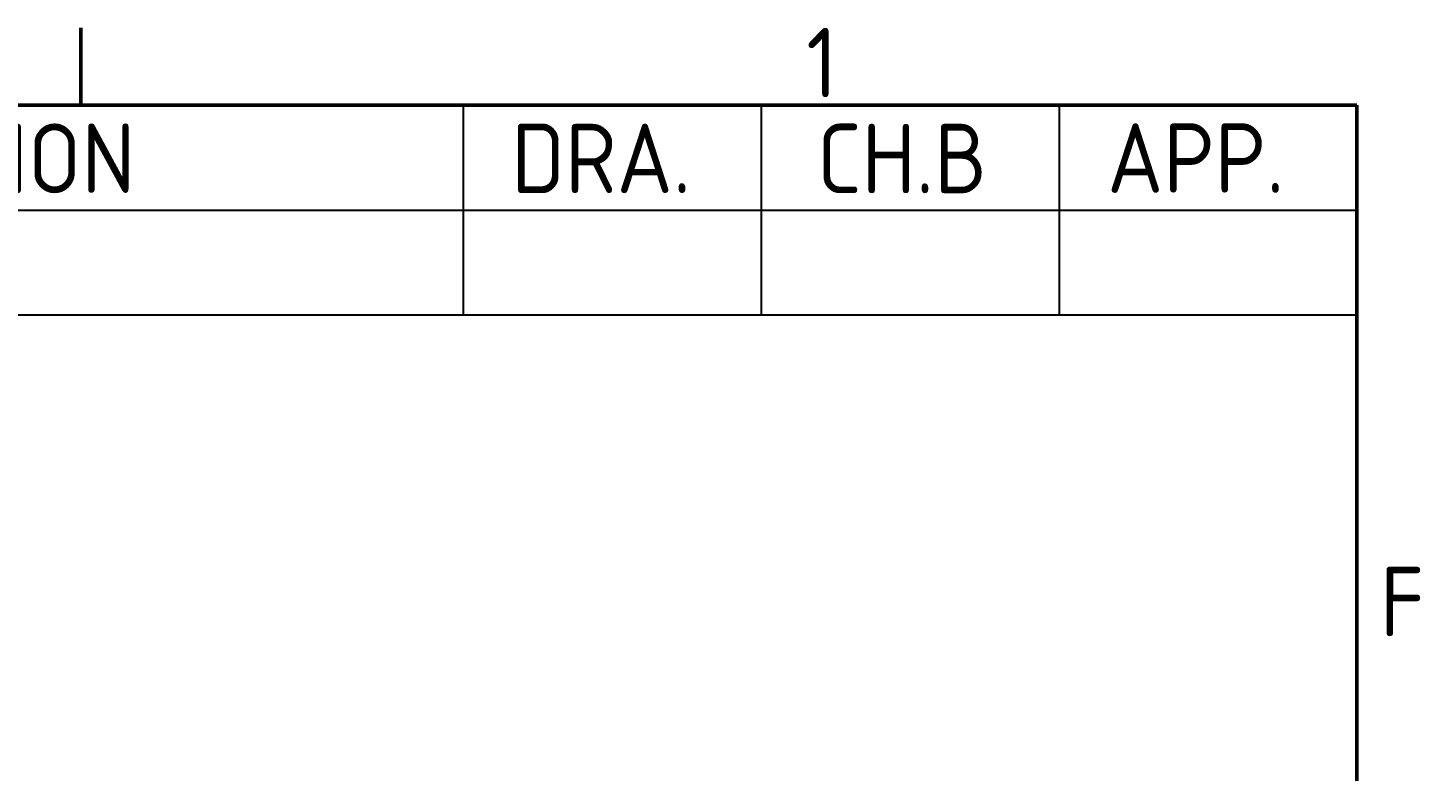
# Model space of a CAD drawing. Header units: millimetres. Extents: x 0 to 1188, y 0 to 840.
# Drawn here: x 1034.2 to 1174.4, y 752.9 to 827.8 of the extents above; entities that cross this region are included whole.
import ezdxf

# ---------------------------------------------------------------- set-up
doc = ezdxf.new("R2010")
doc.units = ezdxf.units.MM
doc.header["$LTSCALE"] = 2
doc.layers.get('0').update_dxf_attribs({"color": 3, "lineweight": 25})
doc.layers.add('경계(ISO)', color=7, linetype='Continuous', lineweight=50)
doc.layers.add('기호(ISO)', color=5, linetype='Continuous', lineweight=25)
doc.styles.add('문자 텍스트_PSTEK_POSCO', font='isocp.shx')

# ---------------------------------------------------------------- blocks, each defined once
blk = doc.blocks.new('경계 Default Border')
at = {"layer": '경계(ISO)'}
blk.add_line((519.75, 410), (519.75, 413.9), dxfattribs=at)
at = {"layer": '경계(ISO)', "flags": 128}
blk.add_lwpolyline([(10, 10), (10, 410), (584, 410), (584, 10), (10, 10)], dxfattribs=at)
at = {"layer": '경계(ISO)', "color": 2, "char_height": 3.5, "attachment_point": 7, "style": '문자 텍스트_PSTEK_POSCO'}
for s, insert in [('1', (556.275, 410.4)), ('F', (585.152, 383.25))]:
    blk.add_mtext(s, dxfattribs=dict(at, insert=insert))

msp = doc.modelspace()

# ---------------------------------------------------------------- linework, layer by layer
at = {"layer": '기호(ISO)'}
for p, q in [((864, 820), (1168, 820)), ((1078, 820), (1078, 809.44)), ((1108, 820), (1108, 809.44)), ((1138, 820), (1138, 809.44)), ((1168, 820), (1168, 809.44)), ((864, 809.44), (1168, 809.44)), ((1078, 809.44), (1078, 798.88)), ((1108, 809.44), (1108, 798.88)), ((1138, 809.44), (1138, 798.88)), ((1168, 809.44), (1168, 798.88)), ((864, 798.88), (1168, 798.88))]:
    msp.add_line(p, q, dxfattribs=at)

# ---------------------------------------------------------------- block references
at = {"xscale": 2, "yscale": 2, "zscale": 2}
msp.add_blockref('경계 Default Border', (0, 0), dxfattribs=at)

# ---------------------------------------------------------------- texts
at = {"layer": '기호(ISO)', "color": 2, "char_height": 7, "attachment_point": 7, "style": '문자 텍스트_PSTEK_POSCO'}
for s, insert in [('DESCRIPTION OF REVISION', (942.22, 811.145)), ('DRA.', (1082.84, 811.145)), ('CH.B', (1113.616, 811.145)), ('APP.', (1142.846, 811.17))]:
    msp.add_mtext(s, dxfattribs=dict(at, insert=insert))

doc.saveas('drawing.dxf')
